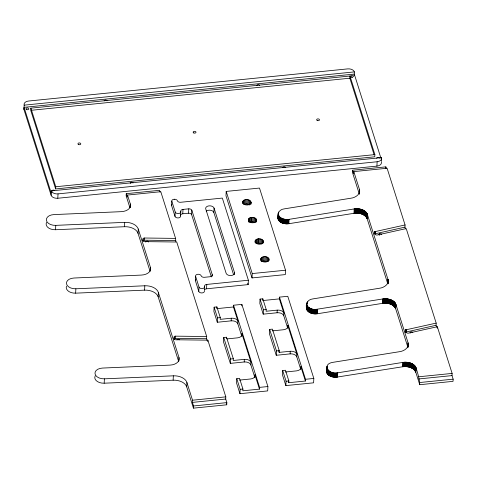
<?xml version="1.0" encoding="UTF-8"?>
<svg xmlns="http://www.w3.org/2000/svg" width="477" height="477" viewBox="0 0 477 477"><rect width="100%" height="100%" fill="white"/><g stroke="black" fill="none" stroke-linecap="round" stroke-linejoin="round"><path stroke-width="0.72" d="M381.338 161.989A5.664 3.601 2.8 0 1 376.919 166.115L57.806 198.253A5.664 3.607 2.8 0 1 51.122 195.242L23.951 109.519L24.166 105.155A5.664 3.607 2.8 0 1 28.584 101.029L347.697 68.891A5.664 3.601 2.8 0 1 354.381 71.902L354.202 75.539M30.844 108.16L30.737 110.342L55.648 188.934L374.767 156.796L374.874 154.614L349.963 76.022L30.844 108.16L55.755 186.751L55.648 188.934M51.122 195.242L51.337 190.878L381.552 157.625L381.373 161.262M149.999 271.091L138.05 233.39A12.414 7.894 2.8 0 0 124.485 226.724L55.547 229.735L55.761 225.365A8.467 5.384 2.8 0 1 46.394 220.35A8.467 5.384 2.8 0 1 53.841 214.602L121.307 211.657A10.422 6.63 2.8 0 0 130.334 204.001L127.496 195.057L160.785 191.7L175.584 238.393L175.864 241.779M57.806 198.253L58.021 193.883A5.664 3.607 2.8 0 1 51.337 190.878M178.541 361.125L158.155 296.813A12.414 7.9 2.8 0 0 144.591 290.147L75.652 293.158L75.861 288.788A8.467 5.384 2.8 0 1 66.494 283.773A8.467 5.384 2.8 0 1 73.941 278.025L141.413 275.08A10.422 6.63 2.8 0 0 150.434 267.424L138.264 229.026A12.414 7.894 2.8 0 0 124.7 222.354L55.761 225.365M207.161 340.53L206.589 338.718L206.696 336.535L175.524 336.154A1.419 0.9 2.8 0 0 174.141 337.042L174.218 338.843A1.419 0.9 2.8 0 0 175.673 339.767L207.847 340.161L225.818 396.864L225.71 399.046L226.843 402.612L226.736 404.8L193.447 408.151L186.698 386.853A12.414 7.894 2.8 0 0 173.133 380.187L104.189 383.198L104.403 378.827A8.467 5.384 2.8 0 1 95.036 373.813A8.467 5.384 2.8 0 1 102.483 368.065L169.949 365.12A10.422 6.63 2.8 0 0 178.976 357.464L158.37 292.449A12.414 7.9 2.8 0 0 144.799 285.777L75.861 288.788M124.485 226.724L124.7 222.354M160.117 192.106L159.551 190.323L126.262 193.674L126.155 195.856L129.899 207.674M127.496 195.057L127.389 197.239L126.262 193.674M130.155 207.638L130.334 204.001M138.05 233.39L138.264 229.026M175.584 238.393L144.412 238.011A1.419 0.9 2.8 0 0 143.034 238.894L142.927 241.076A1.419 0.9 2.8 0 1 144.304 240.193L175.482 240.575M144.304 240.193L144.412 238.011M144.591 290.147L144.799 285.777M150.255 271.061L150.434 267.424M158.155 296.813L158.37 292.449M212.187 276.129L212.259 274.674L191.814 210.208A2.832 1.801 2.8 0 0 188.779 208.837L182.989 209.415A2.832 1.801 2.8 0 0 180.777 211.478L180.562 215.842A2.832 1.801 2.8 0 1 178.356 217.906A2.832 1.801 2.8 0 1 175.017 216.403L171.583 205.545L171.798 201.181A2.832 1.801 2.8 0 1 173.807 199.303L174.29 199.261M175.017 216.403L175.232 212.038L171.798 201.181M174.141 337.042L174.039 339.225A1.419 0.9 2.8 0 1 175.417 338.336L206.589 338.718M173.133 380.187L173.342 375.822L104.403 378.827M175.417 338.336L175.524 336.154M180.539 215.216A2.832 1.801 2.8 0 1 182.774 213.779L182.989 209.415M178.797 361.101L178.976 357.464M211.371 276.916L191.599 214.572A2.832 1.801 2.8 0 0 188.564 213.207L188.779 208.837M191.599 214.572L191.814 210.208M186.698 386.853L186.906 382.488A12.414 7.894 2.8 0 0 173.342 375.822M204.383 291.018A2.832 1.801 2.8 0 1 202.01 292.932A2.832 1.801 2.8 0 1 198.796 291.417L195.403 280.72L195.618 276.35A2.832 1.801 2.8 0 1 197.818 274.287A2.832 1.801 2.8 0 1 201.163 275.784L201.222 275.945A2.832 1.801 2.8 0 0 204.257 277.316L210.047 276.738A2.832 1.801 2.8 0 0 212.259 274.674M193.447 408.151L193.549 405.969L192.422 402.397L192.529 400.215L186.906 382.488M198.796 291.417L199.004 287.053L195.618 276.35M204.377 290.135L204.555 286.492A2.832 1.801 2.8 0 1 206.768 284.429L248.38 280.237L248.165 284.608L206.553 288.8A2.832 1.801 2.8 0 0 204.365 290.082M206.553 288.8L206.768 284.429M233.569 274.686L213.851 212.486L214.066 208.121A4.251 2.701 2.8 0 0 209.057 205.861A4.251 2.701 2.8 0 0 205.742 208.956L226.134 273.279A4.251 2.701 2.8 0 0 231.142 275.533A4.251 2.701 2.8 0 0 234.457 272.439L214.066 208.121M207.775 341.615L207.847 340.161M237.844 323.859L237.969 321.242A5.664 3.601 2.8 0 0 231.291 318.231L220.195 319.351L220.285 317.604L216.892 306.902L214.113 307.182L213.899 311.547L217.291 322.249L231.166 320.854A5.664 3.601 2.8 0 1 237.844 323.859L241.803 336.345L241.928 333.727A5.664 3.601 2.8 0 1 237.51 337.847L227.153 338.891M216.802 308.649L216.892 306.902M217.291 322.249L217.506 317.885L214.113 307.182M226.199 191.414L225.985 195.785L252.029 277.93L285.318 274.591L285.532 270.22L259.494 188.063L226.199 191.414L252.244 273.565L252.029 277.93M250.884 364.994L251.009 362.371A5.664 3.601 2.8 0 0 244.331 359.36L233.235 360.481L233.319 358.734L226.497 337.221L223.725 337.501L223.51 341.866L230.331 363.379L244.2 361.983A5.664 3.601 2.8 0 1 250.884 364.994L254.837 377.474L254.968 374.856A5.67 3.607 2.8 0 1 250.55 378.976L239.454 380.097M226.444 338.384L226.497 337.221M231.166 320.854L231.291 318.231M234.35 274.621L234.457 272.439M230.331 363.379L230.546 359.008L223.725 337.501M237.969 321.242L233.45 306.973L233.533 305.226L241.857 304.386L267.901 386.543L267.686 390.913L239.943 393.698L236.55 382.995L236.765 378.625L239.537 378.35L242.93 389.053L242.847 390.8L259.488 389.125L259.577 387.378L233.533 305.226M242.686 203.488L242.793 201.306C244.939 198.086 252.25 199.464 250.991 204.025M243.139 203.596L243.282 200.686M244.009 200.173L243.795 204.538L246.865 203.953L249.787 204.949M244.713 204.168L244.928 199.803M245.762 203.971L245.977 199.607M241.785 305.84L241.857 304.386M246.865 203.953L247.08 199.589M247.957 204.12L248.171 199.756M248.952 204.46L249.167 200.09M239.943 393.698L240.158 389.327L236.765 378.625M248.392 221.9L248.535 218.991C250.479 215.693 258.993 217.852 255.875 221.835C253.567 223.832 247.307 222.783 248.535 218.991M248.899 222.032L249.077 218.394M249.823 204.216L250.002 200.578M249.853 217.911L249.638 222.276L251.659 221.787L254.813 222.395L255.028 218.025M250.479 204.096L250.622 201.181M250.878 204.043L250.985 201.86M250.592 221.948L250.807 217.578M244.2 361.983L244.331 359.36M251.421 221.823L251.635 217.458M251.659 221.787L251.88 217.417M252.768 221.811L252.983 217.446M253.847 222.02L254.062 217.649M255.636 222.181L255.815 218.544M255.01 242.364C254.408 237.23 264.634 237.814 263.423 242.876M256.238 222.079L256.382 219.17M255.314 242.429L255.422 240.247M256.608 221.31L256.68 219.855M255.845 243.312L256.024 239.669M256.847 239.221L256.632 243.586L259.81 243.246L261.795 243.902L262.01 239.537M257.622 243.294L257.836 238.929M258.206 243.234L258.421 238.864M258.701 243.181L258.916 238.81M259.81 243.246L260.025 238.882M260.865 243.497L261.08 239.126M260.788 260.543L260.895 258.361C262.738 255.428 269.851 256.292 268.933 260.347C267.09 263.28 259.971 262.416 260.895 258.361M261.205 261.384L261.384 257.741M262.577 243.723L262.755 240.08M283.767 315.762L283.893 313.145A5.664 3.601 2.8 0 0 277.215 310.133L266.118 311.254L266.202 309.507L262.815 298.805L260.037 299.085L259.822 303.45L263.215 314.152L277.089 312.757A5.664 3.601 2.8 0 1 283.767 315.762L287.726 328.248L287.852 325.63A5.664 3.601 2.8 0 1 283.433 329.756L272.337 330.871M262.117 257.234L261.903 261.605L263.876 261.044L267.066 261.545L267.281 257.175M263.155 242.912L263.262 240.724M262.827 261.235L263.042 256.87M263.853 261.044L264.091 256.674M262.755 299.967L262.815 298.805M264.985 261.032L265.2 256.662M263.215 314.152L263.429 309.788L260.037 299.085M266.071 261.199L266.285 256.835M267.931 261.307L268.11 257.669M268.581 261.181L268.724 258.272M269.01 260.406L269.082 258.951M296.807 356.897L296.932 354.274A5.664 3.601 2.8 0 0 290.255 351.269L279.158 352.384L279.242 350.637L272.421 329.124L269.648 329.404L269.433 333.769L276.255 355.282L290.123 353.886A5.664 3.601 2.8 0 1 296.807 356.897L300.76 369.377M278.252 213.38C278.288 218.508 284.96 220.046 289.08 219.342L354.184 208.938C358.96 208.246 365.281 209.451 367.356 214.358L387.962 279.379L387.753 283.743L367.141 218.722C365.066 213.821 358.746 212.617 353.976 213.302L288.871 223.707C285.097 224.244 280.351 223.361 278.353 219.766C276.493 214.584 278.717 209.373 284.274 208.866L350.798 198.235C355.091 197.77 360.868 194.407 359.425 189.333L353.803 171.607L387.097 168.25L405.068 224.959L404.961 227.141L405.539 228.954M278.043 218.764L278.312 213.046M278.115 219.104L278.413 212.718M278.216 219.438L278.431 215.067M278.353 219.766L278.568 215.401M278.628 213.529L278.699 212.074M278.52 220.094L278.735 215.729M278.717 220.416L278.932 216.045M278.944 220.726L279.158 216.361M279.206 221.03L279.421 216.665M279.492 221.322L279.707 216.957M279.808 221.608L280.023 217.238M280.148 221.877L280.363 217.506M280.512 222.133L280.726 217.762M280.905 222.371L281.12 218.007M281.317 222.598L281.531 218.233M277.089 312.757L277.215 310.133M281.746 222.807L281.961 218.442M282.199 223.003L282.408 218.633M282.664 223.176L282.879 218.812M276.255 355.282L276.469 350.911L269.648 329.404M283.893 313.145L279.373 298.876L279.456 297.129L287.78 296.289L313.824 378.446L313.61 382.816L285.866 385.601L282.473 374.898L282.688 370.534L285.461 370.253L288.853 380.956L288.77 382.703L305.411 381.028L305.501 379.281L279.456 297.129M283.147 223.331L283.362 218.967M283.642 223.469L283.857 219.104M284.149 223.588L284.364 219.223M284.662 223.683L284.876 219.319M285.186 223.761L285.401 219.396M285.711 223.82L285.926 219.45M286.242 223.856L286.456 219.486M286.778 223.868L286.987 219.498M287.303 223.862L287.518 219.492M287.834 223.832L288.048 219.462M288.352 223.779L288.567 219.414M288.871 223.707L289.08 219.342M285.866 385.601L286.081 381.23L282.688 370.534M290.123 353.886L290.255 351.269M300.796 368.721L300.892 366.759A5.67 3.607 2.8 0 1 296.473 370.879L285.377 372M407.853 347.167L395.683 308.768C393.608 303.861 387.288 302.656 382.512 303.348L317.408 313.753C313.639 314.289 308.887 313.407 306.89 309.811C305.036 304.63 307.26 299.419 312.811 298.912L379.334 288.281C383.633 287.816 389.411 284.447 387.962 279.379M306.586 308.81L306.854 303.092M306.657 309.144L306.949 302.764M306.759 309.484L306.789 303.426M306.89 309.811L306.973 305.113M307.057 310.139L307.105 305.447M307.361 303.265L307.432 301.81M307.26 310.455L307.271 305.769M307.486 310.771L307.468 306.091M307.743 311.076L307.701 306.401M308.035 311.368L307.957 306.705M308.345 311.648L308.559 307.283L308.243 306.997M308.691 311.916L308.899 307.552L308.559 307.283M309.054 312.173L309.269 307.808L308.899 307.552M309.442 312.417L309.656 308.047L309.269 307.808M309.853 312.644L310.068 308.273L309.656 308.047M310.288 312.852L310.503 308.488L310.068 308.273M310.736 313.043L310.95 308.679L310.503 308.488M311.207 313.222L311.415 308.852L310.95 308.679M311.69 313.377L311.898 309.013L311.415 308.852M312.185 313.514L312.393 309.15L311.898 309.013M312.691 313.633L312.9 309.263L312.393 309.15M313.204 313.729L313.419 309.364L312.9 309.263M313.729 313.806L313.938 309.442L313.419 309.364M314.254 313.86L314.468 309.495L313.938 309.442M314.784 313.896L314.999 309.531L382.727 298.984C387.503 298.292 393.823 299.496 395.898 304.404L408.068 342.802C409.516 347.87 403.739 351.239 399.44 351.704L332.916 362.335C321.099 364.13 329.518 375.566 337.728 372.811L402.832 362.407C407.602 361.715 413.923 362.919 415.998 367.827C417.828 373.378 419.486 378.953 419.754 384.706L453.043 381.35L453.15 379.167L452.017 375.602L452.124 373.413L437.326 326.727L408.318 333.173C406.595 333.817 403.971 330.37 406.237 329.756L436.181 323.108L406.219 228.578L377.206 235.024C375.482 235.662 372.865 232.227 375.131 231.607L405.068 224.959M315.315 313.914L315.53 309.543M315.846 313.902L316.06 309.537M316.376 313.872L316.585 309.507M316.895 313.824L317.11 309.46M317.408 313.753L317.622 309.388M419.754 384.706L415.789 372.191C413.708 367.29 407.388 366.086 402.618 366.771L335.42 377.337L330.841 376.472L327.592 374.195L326.685 372.233L326.954 366.515M326.757 372.567L327.055 366.187M326.858 372.907L327.073 368.536M326.995 373.235L327.21 368.87M327.162 373.563L327.377 369.198M327.359 373.885L327.574 369.514M327.592 374.195L327.8 369.83M327.848 374.499L328.063 370.128M328.134 374.791L328.349 370.426M328.45 375.071L328.665 370.707M328.79 375.345L329.005 370.975M329.16 375.602L329.368 371.231M329.547 375.84L329.762 371.476M329.959 376.067L330.173 371.702M330.388 376.275L330.603 371.911M330.841 376.472L331.056 372.102M331.306 376.645L331.521 372.281M331.789 376.8L332.004 372.436M332.284 376.937L332.499 372.573M332.791 377.057L333.006 372.692M333.31 377.152L333.518 372.787M333.828 377.229L334.043 372.865M334.359 377.289L334.574 372.919M334.89 377.319L335.104 372.954M374.093 154.673L349.856 78.21L349.963 76.022M335.42 377.337L335.635 372.966M335.951 377.325L336.166 372.96M336.476 377.301L336.69 372.931M337 377.247L337.215 372.883M337.513 377.176L337.728 372.811M386.424 168.649L385.857 166.867L352.569 170.223L352.461 172.406L359.276 193.93L359.491 189.566M353.803 171.607L353.695 173.789L352.569 170.223M353.976 213.302L354.184 208.938M354.304 213.255L354.518 208.89M354.644 213.213L354.852 208.848M354.977 213.177L355.192 208.813M355.317 213.147L355.532 208.783M355.663 213.13L355.878 208.765M356.003 213.118L356.218 208.747M356.349 213.112L356.563 208.741M356.695 213.112L356.909 208.747M357.04 213.118L357.255 208.753M357.386 213.136L357.601 208.771M357.732 213.159L357.947 208.795M358.072 213.189L358.287 208.825M359.211 193.704L359.425 189.333M358.418 213.225L358.632 208.86M359.336 194.169L359.551 189.798M359.491 193.179L359.634 190.269M359.569 193.155L359.67 190.734M358.758 213.273L358.972 208.908M359.098 213.326L359.312 208.956M359.431 213.386L359.646 209.015M359.765 213.452L359.98 209.081M360.099 213.523L360.314 209.153M360.427 213.601L360.642 209.236M360.749 213.69L360.964 209.32M361.071 213.779L361.28 209.415M361.381 213.881L361.596 209.516M361.691 213.988L361.906 209.624M361.995 214.101L362.21 209.731M362.299 214.221L362.508 209.85M362.592 214.346L362.806 209.975M362.878 214.477L363.092 210.107M363.158 214.614L363.373 210.244M363.432 214.757L363.647 210.387M363.695 214.9L363.909 210.536M363.957 215.055L364.172 210.691M364.207 215.216L364.422 210.846M364.452 215.377L364.666 211.007M364.684 215.544L364.899 211.18M364.911 215.717L365.126 211.353M365.132 215.896L365.346 211.526M365.34 216.075L365.555 211.71M365.537 216.26L365.752 211.895M365.728 216.451L365.942 212.086M365.907 216.641L366.121 212.277M366.08 216.838L366.294 212.474M366.241 217.041L366.455 212.67M366.39 217.244L366.604 212.873M366.527 217.446L366.741 213.082M366.658 217.655L366.873 213.291M366.777 217.864L366.992 213.499M366.885 218.078L367.099 213.708M366.98 218.293L367.195 213.923M367.141 218.722L367.284 214.143M376.919 166.115L377.134 161.751A5.664 3.601 2.8 0 0 381.552 157.625M374.207 233.652L374.332 232.09M374.296 233.492L374.451 231.941M374.433 233.354L374.558 231.852M374.546 233.271L374.618 231.81M374.606 233.229L374.749 231.739M374.815 231.709L374.707 233.891L404.961 227.141M374.785 233.861L374.97 231.649M374.94 233.808L375.047 231.625M375.023 233.79L375.131 231.607M379.579 235.197L379.65 233.742L380.724 233.688L381.713 234.368M385.786 168.321L385.857 166.867M382.512 303.348L382.727 298.984M382.846 303.3L383.061 298.93M383.18 303.259L383.395 298.888M383.52 303.223L383.735 298.852M383.86 303.193L384.074 298.829M384.206 303.175L384.414 298.805M384.545 303.163L384.76 298.793M384.891 303.157L385.106 298.787M385.237 303.157L385.452 298.787M385.583 303.163L385.798 298.799M385.929 303.181L386.137 298.811M386.269 303.205L386.483 298.835M386.614 303.235L386.829 298.864M387.855 283.249L388.034 279.611M386.96 303.271L387.169 298.906M387.932 283.863L388.093 279.844M387.956 283.714L388.135 280.077M388.105 282.962L388.212 280.78M387.3 303.318L387.515 298.948M387.64 303.366L387.855 299.001M387.974 303.426L388.189 299.061M388.308 303.491L388.522 299.127M388.642 303.569L388.85 299.198M388.97 303.646L389.178 299.282M389.292 303.736L389.506 299.365M389.608 303.825L389.822 299.461M389.924 303.927L390.138 299.556M390.234 304.034L390.448 299.663M390.538 304.147L390.752 299.777M390.836 304.266L391.051 299.896M391.134 304.392L391.343 300.021M391.42 304.517L391.629 300.152M391.7 304.654L391.915 300.289M391.975 304.797L392.183 300.432M392.237 304.946L392.452 300.582M392.499 305.101L392.714 300.731M392.75 305.256L392.965 300.892M392.994 305.423L393.203 301.053M393.227 305.59L393.442 301.22M393.453 305.763L393.668 301.392M393.674 305.942L393.883 301.571M393.883 306.121L394.091 301.75M394.08 306.306L394.294 301.941M394.27 306.496L394.485 302.126M394.449 306.687L394.664 302.323M394.622 306.884L394.837 302.519M394.783 307.087L394.992 302.716M394.932 307.289L395.147 302.919M395.069 307.492L395.284 303.122M395.2 307.701L395.415 303.33M395.32 307.909L395.534 303.545M395.427 308.124L395.642 303.754M395.522 308.339L395.737 303.968M395.606 308.553L395.821 304.183M395.683 308.768L395.898 304.404M402.618 366.771L402.832 362.407M402.952 366.724L403.166 362.359M403.286 366.682L403.5 362.311M405.271 332.081L405.367 330.4M403.625 366.646L403.84 362.281M405.313 331.801L405.48 330.185M405.444 331.593L405.563 330.09M405.539 331.503L405.671 330.001M403.965 366.616L404.18 362.252M405.79 329.923L405.683 332.105L436.073 325.29L436.181 323.108M405.748 332.07L405.855 329.887M405.82 332.04L405.927 329.857M405.891 332.01L406.076 329.798M404.305 366.598L404.52 362.228M406.052 331.956L406.154 329.774M406.13 331.938L406.237 329.756M404.651 366.586L404.866 362.216M404.997 366.58L405.206 362.21M405.337 366.58L405.551 362.21M405.683 366.586L405.897 362.222M406.028 366.604L406.243 362.24M406.374 366.628L406.589 362.258M406.72 366.658L406.935 362.293M407.877 347.739L408.068 342.802M407.06 366.694L407.275 362.329M408.014 346.904L408.193 343.267M408.097 346.409L408.24 343.5M408.211 346.385L408.3 343.971M407.4 366.741L407.614 362.371M407.74 366.795L407.954 362.425M408.079 366.855L408.294 362.484M408.413 366.92L408.628 362.55M408.741 366.992L408.956 362.621M409.069 367.069L409.284 362.705M409.391 367.159L409.606 362.788M409.713 367.248L409.928 362.884M410.029 367.35L410.244 362.985M410.339 367.457L410.554 363.086M410.643 367.57L410.858 363.2M410.941 367.689L411.156 363.319M411.234 367.815L411.448 363.444M411.52 367.946L411.734 363.575M411.8 368.083L412.015 363.712M412.074 368.22L412.289 363.856M412.343 368.369L412.557 364.005M412.599 368.524L412.814 364.154M412.849 368.679L413.064 364.315M413.094 368.846L413.309 364.476M413.332 369.013L413.547 364.649M413.559 369.186L413.768 364.822M413.774 369.365L413.988 364.994M413.982 369.544L414.197 365.179M414.185 369.729L414.394 365.364M414.37 369.919L414.585 365.555M414.555 370.11L414.769 365.746M414.722 370.307L414.936 365.942M414.883 370.51L415.097 366.139M415.032 370.712L415.246 366.342M415.175 370.915L415.389 366.551M415.306 371.124L415.515 366.759M415.419 371.333L415.634 366.968M415.527 371.547L415.741 367.177M415.628 371.762L415.843 367.391M415.711 371.977L415.926 367.606M415.789 372.191L415.998 367.827M437.254 328.182L437.326 326.727M255.082 240.909C254.903 245.065 263.083 245.518 263.495 241.422M242.793 201.306C241.827 205.569 250.067 206.404 251.063 202.57M278.324 216.761L278.008 218.424M326.966 370.23L326.685 372.233M307.027 306.484L306.55 308.47M379.65 233.742L378.976 234.267L379.108 234.952M24.166 105.155L354.381 71.902M31.482 110.27L349.856 78.21M55.755 186.751L374.874 154.614M58.021 193.883L377.134 161.751M252.244 273.565L285.532 270.22M262.726 300.552L279.373 298.876M217.53 308.577L233.45 306.973M263.429 309.788L266.202 309.507M217.506 317.885L220.285 317.604M276.469 350.911L279.242 350.637M230.546 359.008L233.319 358.734M286.081 381.23L288.853 380.956M305.501 379.281L313.824 378.446M240.158 389.327L242.93 389.053M259.577 387.378L267.901 386.543M418.836 376.77L452.124 373.413M192.529 400.215L225.818 396.864M418.728 378.953L452.017 375.602M192.422 402.397L225.71 399.046M419.861 382.518L453.15 379.167M193.549 405.969L226.843 402.612M182.774 213.779L188.564 213.207M314.468 309.495L314.999 309.531M412.826 332.529C412.366 331.336 409.504 331.634 410.208 333.089M436.073 325.29L436.646 327.103M380.998 158.388L354.274 74.084L24.059 107.337L51.23 193.06M287.852 325.63L296.932 354.274M300.892 366.759L305.411 381.028M278.717 350.994L279.158 352.384M288.346 381.361L288.77 382.703M248.38 280.237L222.336 198.08L180.485 202.296A2.832 1.801 2.8 0 1 177.444 200.93L177.337 200.62A2.832 1.801 2.8 0 0 174.278 199.255M247.718 283.189L248.165 284.608M241.928 333.727L251.009 362.371M254.968 374.856L259.488 389.125M206.696 336.535L176.734 242.012L144.561 241.618A1.419 0.9 2.8 0 1 143.106 240.7L143.034 238.894M226.283 403.381L226.736 404.8M145.813 242.131L145.801 241.905A1.419 0.9 2.8 0 1 147.262 241.135A1.419 0.9 2.8 0 1 148.627 242.048M23.951 109.519A5.664 3.607 2.8 0 1 24.13 107.659M351.692 77.435A1.419 0.9 2.8 0 1 352.425 77.495M52.053 191.14A1.419 0.9 2.8 0 1 52.983 190.132A1.419 0.9 2.8 0 1 54.706 190.633M282.897 167.654A1.419 0.9 2.8 0 1 284.214 166.843A1.419 0.9 2.8 0 1 285.699 167.606M376.693 158.209A1.419 0.9 2.8 0 1 378.005 157.398A1.419 0.9 2.8 0 1 379.489 158.161M104.201 100.862A1.419 0.9 2.8 0 1 105.512 100.057A1.419 0.9 2.8 0 1 107.003 100.82M130.388 183.49A1.419 0.9 2.8 0 1 131.193 182.256A1.419 0.9 2.8 0 1 133.041 182.983M256.859 85.627A1.419 0.9 2.8 0 1 258.236 84.685A1.419 0.9 2.8 0 1 259.685 85.669M195.403 280.72A2.832 1.801 2.8 0 1 195.814 279.373M180.562 215.842A2.832 1.801 2.8 0 1 180.527 215.687M171.583 205.545A2.832 1.801 2.8 0 1 171.911 204.49M206.225 211.239A4.251 2.701 2.8 0 1 210.566 210.285A4.251 2.701 2.8 0 1 213.851 212.486M204.555 286.492A2.832 1.801 2.8 0 1 202.349 288.555A2.832 1.801 2.8 0 1 199.004 287.053M180.777 211.478A2.832 1.801 2.8 0 1 178.571 213.541A2.832 1.801 2.8 0 1 175.232 212.038M75.652 293.158A8.467 5.384 2.8 0 1 66.518 286.134M104.189 383.198A8.467 5.384 2.8 0 1 95.215 375.858M55.547 229.735A8.467 5.384 2.8 0 1 46.567 222.389M176.979 339.851A1.419 0.9 2.8 0 1 178.219 339.278A1.419 0.9 2.8 0 1 179.585 339.815M351.269 76.869A1.419 0.9 2.8 0 0 353.475 76.254A1.419 0.9 2.8 0 0 351.448 75.318A1.419 0.9 2.8 0 0 351.269 76.869M26.629 109.573A1.419 0.9 2.8 0 0 28.811 108.929A1.419 0.9 2.8 0 0 26.754 108.017A1.419 0.9 2.8 0 0 26.629 109.573M78.586 144.555A1.419 0.9 2.8 0 0 80.78 143.917A1.419 0.9 2.8 0 0 78.735 142.999A1.419 0.9 2.8 0 0 78.586 144.555M193.799 132.952A1.419 0.9 2.8 0 0 195.993 132.32A1.419 0.9 2.8 0 0 193.948 131.396A1.419 0.9 2.8 0 0 193.799 132.952M317.288 120.514A1.419 0.9 2.8 0 0 319.483 119.882A1.419 0.9 2.8 0 0 317.438 118.958A1.419 0.9 2.8 0 0 317.288 120.514"/></g></svg>
